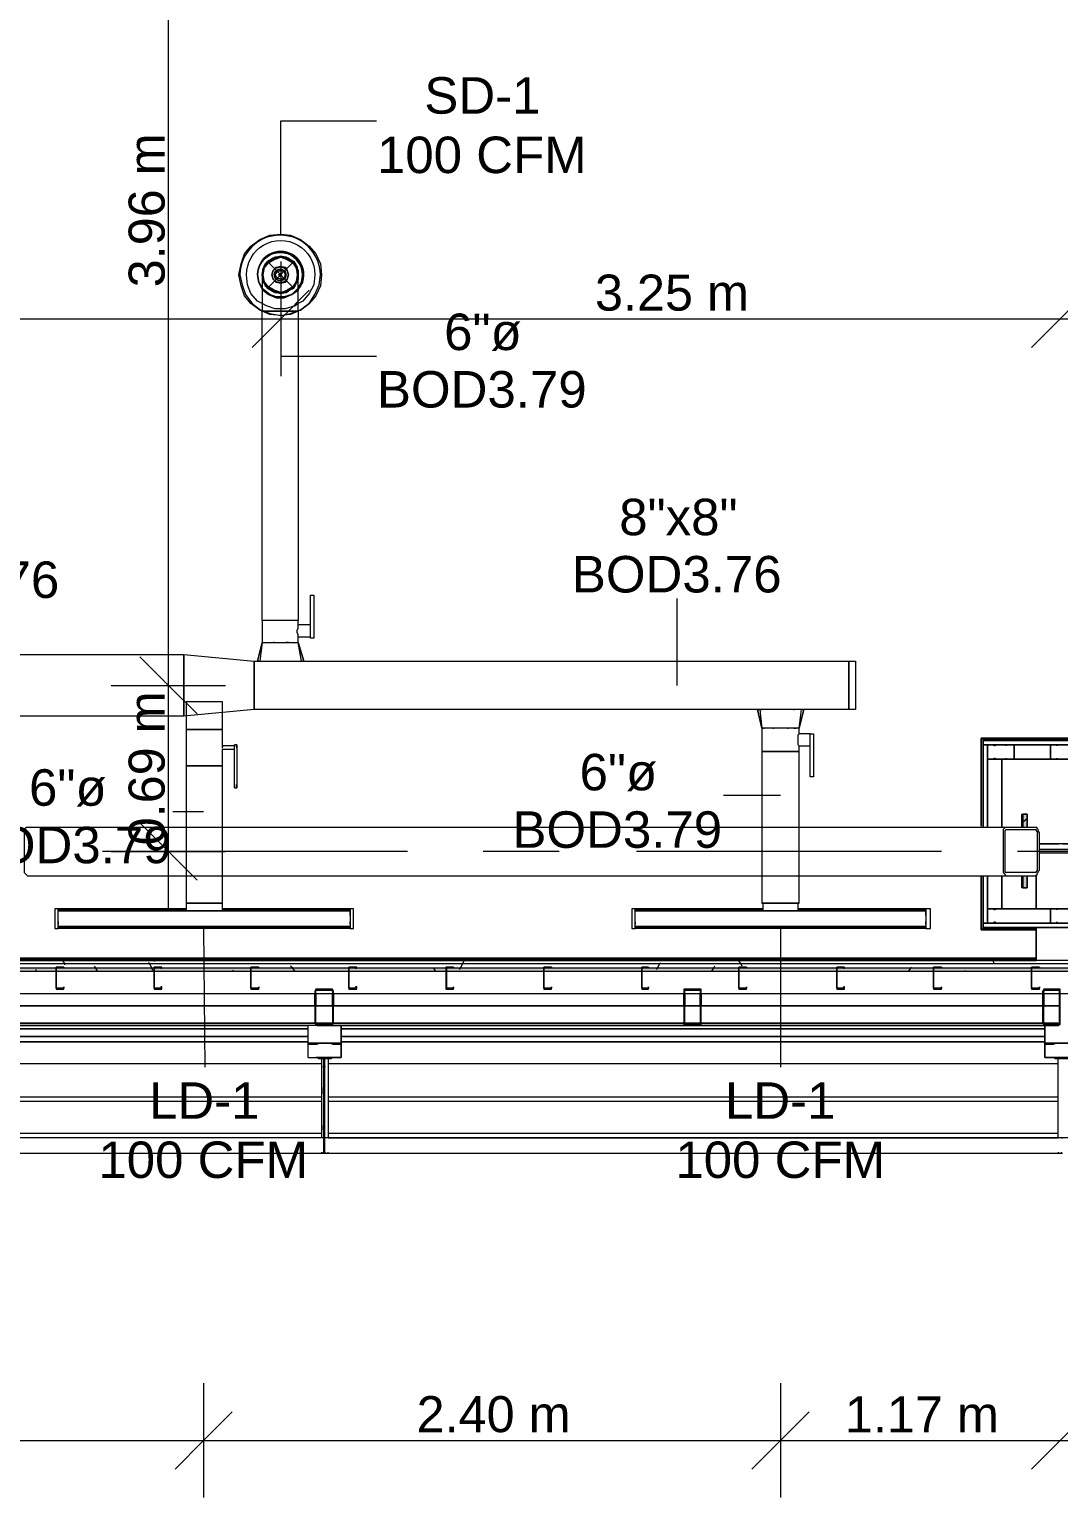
# Model space of a CAD drawing. Header units: metres. Extents: x -2 to 207, y -8 to 52.
# Drawn here: x 54.11 to 58.39, y 6.69 to 12.8 of the extents above; entities that cross this region are included whole.
import ezdxf

# ---------------------------------------------------------------- set-up
doc = ezdxf.new("R2010")
doc.units = ezdxf.units.M
doc.layers.add('HVAC - Ductos', color=5, linetype='Continuous', lineweight=0)
doc.layers.add('PDF_Text', color=7, linetype='Continuous', lineweight=0)
doc.layers.add('PDF_Geometry', color=7, linetype='Continuous', lineweight=0, true_color=0xaaaaaa)
doc.layers.add('PDF_Solid Fills', color=7, linetype='Continuous', lineweight=0, true_color=0xffffff)
doc.styles.add('PDF Helvetica', font='')
doc.styles.get('PDF Helvetica').set_extended_font_data('Helvetica')

msp = doc.modelspace()

# ---------------------------------------------------------------- hatches: boundary and pattern name
at = {"layer": 'PDF_Solid Fills', "lineweight": 0, "transparency": 33554559}
h = msp.add_hatch(color=256, dxfattribs=at)
h.paths.add_polyline_path([(58.2602, 9.4768), (58.2602, 9.5318), (58.2419, 9.5318), (58.2419, 9.4768)])
h.paths.add_polyline_path([(58.2602, 9.2752), (58.2419, 9.2752), (58.2419, 9.2248), (58.2602, 9.2248)])
h.paths.add_polyline_path([(58.5397, 9.2248), (58.558, 9.2248), (58.558, 9.5318), (58.5397, 9.5318), (58.5351, 9.3989), (58.526, 9.3897), (58.3106, 9.3851), (58.3106, 9.3714), (58.526, 9.3714), (58.5351, 9.3669), (58.5397, 9.3623)])
h = msp.add_hatch(color=256, dxfattribs=at)
h.paths.add_polyline_path([(14.0377, 8.8766), (14.0377, 8.8903), (12.4111, 8.8903), (12.4111, 8.8766)])
h.paths.add_polyline_path([(58.6863, 8.8766), (60.0699, 8.8766), (60.0699, 8.8903), (58.6863, 8.8903)])
h.paths.add_polyline_path([(58.6817, 8.8766), (58.6817, 8.8903), (55.8456, 8.8903), (55.8456, 8.8766)])
h.paths.add_polyline_path([(55.841, 8.8766), (55.841, 8.8903), (53.8159, 8.8903), (53.8159, 8.8766)])
h.paths.add_polyline_path([(53.8114, 8.8766), (53.8114, 8.8903), (53.005, 8.8903), (53.005, 8.8766)])
h.paths.add_polyline_path([(53.0004, 8.8766), (53.0004, 8.8903), (50.9753, 8.8903), (50.9753, 8.8766)])
h.paths.add_polyline_path([(50.9707, 8.8766), (50.9707, 8.8903), (48.9456, 8.8903), (48.9456, 8.8766)])
h.paths.add_polyline_path([(48.941, 8.8766), (48.941, 8.8903), (48.1347, 8.8903), (48.1347, 8.8766)])
h.paths.add_polyline_path([(48.1301, 8.8766), (48.1301, 8.8903), (46.105, 8.8903), (46.105, 8.8766)])
h.paths.add_polyline_path([(46.1004, 8.8766), (46.1004, 8.8903), (44.0753, 8.8903), (44.0753, 8.8766)])
h.paths.add_polyline_path([(44.0707, 8.8766), (44.0707, 8.8903), (43.2643, 8.8903), (43.2643, 8.8766)])
h.paths.add_polyline_path([(43.2598, 8.8766), (43.2598, 8.8903), (41.2346, 8.8903), (41.2346, 8.8766)])
h.paths.add_polyline_path([(41.2301, 8.8766), (41.2301, 8.8903), (38.394, 8.8903), (38.394, 8.8766)])
h.paths.add_polyline_path([(38.3894, 8.8766), (38.3894, 8.8903), (36.3643, 8.8903), (36.3643, 8.8766)])
h.paths.add_polyline_path([(36.3597, 8.8766), (36.3597, 8.8903), (33.5237, 8.8903), (33.5237, 8.8766)])
h.paths.add_polyline_path([(33.5191, 8.8766), (33.5191, 8.8903), (31.4939, 8.8903), (31.4939, 8.8766)])
h.paths.add_polyline_path([(31.4894, 8.8766), (31.4894, 8.8903), (30.683, 8.8903), (30.683, 8.8766)])
h.paths.add_polyline_path([(30.6784, 8.8766), (30.6784, 8.8903), (28.6533, 8.8903), (28.6533, 8.8766)])
h.paths.add_polyline_path([(28.6487, 8.8766), (28.6487, 8.8903), (26.6236, 8.8903), (26.6236, 8.8766)])
h.paths.add_polyline_path([(26.619, 8.8766), (26.619, 8.8903), (25.8127, 8.8903), (25.8127, 8.8766)])
h.paths.add_polyline_path([(25.8081, 8.8766), (25.8081, 8.8903), (23.783, 8.8903), (23.783, 8.8766)])
h.paths.add_polyline_path([(23.7784, 8.8766), (23.7784, 8.8903), (21.7532, 8.8903), (21.7532, 8.8766)])
h.paths.add_polyline_path([(21.7487, 8.8766), (21.7487, 8.8903), (20.9423, 8.8903), (20.9423, 8.8766)])
h.paths.add_polyline_path([(20.9377, 8.8766), (20.9377, 8.8903), (18.9126, 8.8903), (18.9126, 8.8766)])
h.paths.add_polyline_path([(18.908, 8.8766), (18.908, 8.8903), (16.072, 8.8903), (16.072, 8.8766)])
h.paths.add_polyline_path([(16.0674, 8.8766), (16.0674, 8.8903), (14.0423, 8.8903), (14.0423, 8.8766)])
h = msp.add_hatch(color=256, dxfattribs=at)
h.paths.add_polyline_path([(55.305, 8.6567), (55.3646, 8.6521), (55.3646, 8.6567)])
h.paths.add_polyline_path([(55.3004, 8.7941), (55.2958, 8.7941), (55.2958, 8.6613)])
h.paths.add_polyline_path([(55.305, 8.8033), (55.3737, 8.7987), (55.3737, 8.8033)])
h.paths.add_polyline_path([(55.3692, 8.6613), (55.3646, 8.6613), (55.3692, 8.6567)])
h.paths.add_polyline_path([(55.3737, 8.7941), (55.3692, 8.7941), (55.3692, 8.6613), (55.3737, 8.7935)])
h = msp.add_hatch(color=256, dxfattribs=at)
h.paths.add_polyline_path([(56.8995, 8.7941), (56.8995, 8.6567), (56.904, 8.7941)])
h.paths.add_polyline_path([(56.904, 8.7987), (56.904, 8.8033), (56.8995, 8.8033)])
h.paths.add_polyline_path([(56.8353, 8.7987), (56.8353, 8.8033), (56.8307, 8.8033)])
h.paths.add_polyline_path([(56.8353, 8.7941), (56.8307, 8.7941), (56.8307, 8.6567)])
h.paths.add_polyline_path([(56.8399, 8.6567), (56.8949, 8.6521), (56.8949, 8.6567)])
h.paths.add_polyline_path([(56.8949, 8.7987), (56.8949, 8.8033), (56.8399, 8.8033)])
h = msp.add_hatch(color=256, dxfattribs=at)
h.paths.add_polyline_path([(58.3289, 8.6659), (58.3289, 8.6567), (58.3335, 8.6659)])
h.paths.add_polyline_path([(58.3885, 8.6567), (58.3976, 8.6567), (58.3976, 8.8033), (58.3289, 8.8033), (58.3243, 8.7987), (58.3243, 8.6659), (58.3289, 8.6705), (58.3335, 8.7987), (58.3931, 8.7987), (58.3931, 8.6613), (58.3839, 8.6613), (58.3335, 8.6567), (58.3885, 8.6521)])

# ---------------------------------------------------------------- linework, layer by layer
at = {"layer": 'HVAC - Ductos', "lineweight": 0}
for points in [[(54.6865, 9.1378), (54.6865, 10.0678), (54.6865, 14.2647)], [(55.1538, 11.9463), (55.1538, 12.4182), (55.5524, 12.4182)], [(55.1813, 11.8456), (55.1859, 11.8456), (55.2088, 11.8318), (55.2226, 11.8089), (55.2226, 11.8043), (55.2271, 11.7768), (55.2226, 11.8043), (55.2042, 11.8318), (55.1813, 11.8456), (55.1538, 11.8547), (55.1218, 11.8456), (55.0988, 11.8318), (55.0806, 11.8043), (55.076, 11.7768), (55.0806, 11.8043), (55.0851, 11.8089), (55.0988, 11.8272), (55.1218, 11.841)], [(55.076, 11.7722), (55.076, 11.7768), (55.0806, 11.7952), (55.0851, 11.8134), (55.0988, 11.8272)], [(55.0806, 11.8043), (55.0806, 11.7952), (55.076, 11.7768), (55.076, 11.7676)], [(55.0851, 11.8089), (55.0806, 11.8043), (55.0851, 11.8089), (55.0851, 11.8134), (55.0988, 11.8318), (55.1126, 11.841), (55.1218, 11.8456), (55.1264, 11.8456), (55.1309, 11.8501), (55.1492, 11.8547)], [(55.1768, 11.7081), (55.1538, 11.7035), (55.1355, 11.7035), (55.1172, 11.7127), (55.0988, 11.7264), (55.0897, 11.7401), (55.0806, 11.7585), (55.0806, 11.7768), (55.0806, 11.7952), (55.0897, 11.8134), (55.0988, 11.8272), (55.1172, 11.841), (55.1355, 11.8501), (55.1538, 11.8501)], [(55.1538, 11.7035), (55.1813, 11.7127), (55.2042, 11.7264), (55.1904, 11.7127), (55.1722, 11.7035), (55.1538, 11.7035), (55.1264, 11.7127), (55.1034, 11.7264), (55.0851, 11.7493), (55.0806, 11.7768), (55.0851, 11.8043), (55.1034, 11.8272), (55.1264, 11.841), (55.1538, 11.8501), (55.1813, 11.841), (55.2042, 11.8272), (55.218, 11.8043), (55.2226, 11.7768), (55.218, 11.7493), (55.2042, 11.7264), (55.218, 11.7401), (55.2226, 11.7585), (55.2271, 11.7768), (55.2271, 11.7722)], [(55.0851, 11.7539), (55.0806, 11.7768), (55.0851, 11.7997)], [(55.0851, 11.8089), (55.0988, 11.8318), (55.1218, 11.8456), (55.1264, 11.8456), (55.1492, 11.8501)], [(55.0988, 11.8318), (55.1126, 11.841), (55.1309, 11.8501), (55.1492, 11.8547)], [(55.1218, 11.8456), (55.1264, 11.8456)], [(55.1538, 11.8547), (55.1722, 11.8501), (55.1904, 11.841), (55.1722, 11.8501), (55.1538, 11.8501), (55.1768, 11.8456), (55.1538, 11.8547), (55.1264, 11.8456)], [(55.1813, 11.8456), (55.1722, 11.8501), (55.1538, 11.8547)], [(55.1538, 11.8318), (55.1538, 11.5935), (55.1538, 11.3553)], [(55.1859, 11.8456), (55.1813, 11.8456), (55.1768, 11.8456), (55.1813, 11.8456), (55.1859, 11.8456), (55.1904, 11.841), (55.2042, 11.8318)], [(55.1813, 11.841), (55.2042, 11.8272), (55.218, 11.8089)], [(55.2088, 11.8318), (55.2042, 11.8318), (55.1904, 11.841), (55.2042, 11.8272), (55.218, 11.8134), (55.2271, 11.7952), (55.2271, 11.7768), (55.2226, 11.7952), (55.218, 11.8134), (55.2042, 11.8318)], [(55.2088, 11.8318), (55.218, 11.8134), (55.2226, 11.8089), (55.2226, 11.8043), (55.2271, 11.7952), (55.2271, 11.7768), (55.2271, 11.7676)], [(55.2226, 11.8089), (55.2226, 11.8043)], [(55.2226, 11.7997), (55.2271, 11.7768), (55.2226, 11.7539)], [(55.1218, 11.7127), (55.0988, 11.7264), (55.0851, 11.7447), (55.0806, 11.7493), (55.076, 11.7768), (55.0806, 11.7493), (55.0988, 11.7218), (55.1218, 11.7081), (55.1538, 11.699), (55.1722, 11.7035), (55.1904, 11.7127), (55.2088, 11.7218), (55.1813, 11.7081), (55.1538, 11.699), (55.1309, 11.7035), (55.1126, 11.7127), (55.0988, 11.7218), (55.1218, 11.7081), (55.1264, 11.7035)], [(55.076, 11.7768), (55.076, 11.7722), (55.076, 11.7539), (55.076, 11.7218), (55.076, 11.6852), (55.076, 11.6439), (55.076, 11.6256), (55.0806, 11.6256), (55.0851, 11.6256), (55.0988, 11.6256), (55.1126, 11.6256), (55.1309, 11.6256), (55.1538, 11.6256), (55.1722, 11.6256), (55.1904, 11.6256), (55.2042, 11.6256), (55.218, 11.6256), (55.2271, 11.6256), (55.2271, 11.6669), (55.2271, 11.7081), (55.2271, 11.7401), (55.2271, 11.763), (55.2271, 11.7768)], [(55.076, 11.7676), (55.0806, 11.7585), (55.0851, 11.7401), (55.0988, 11.7218), (55.0806, 11.7493)], [(55.2226, 11.7493), (55.2042, 11.7218), (55.1813, 11.7081), (55.1538, 11.699), (55.1218, 11.7081)], [(55.218, 11.7447), (55.2042, 11.7264), (55.1813, 11.7127)], [(55.2271, 11.7676), (55.2271, 11.7585), (55.218, 11.7401), (55.2088, 11.7218), (55.2226, 11.7493), (55.2226, 11.7447)], [(55.2271, 11.7768), (55.2226, 11.7493), (55.2271, 11.7768)], [(55.2729, 11.7127), (55.1538, 11.5935), (55.0347, 11.4744)], [(55.1492, 11.7035), (55.1264, 11.7081)], [(55.1859, 11.7081), (55.1813, 11.7081), (55.1768, 11.7035)], [(58.5168, 11.7127), (58.3977, 11.5935), (58.2785, 11.4744)], [(55.2271, 11.6577), (55.2134, 11.6485), (55.1722, 11.6347), (55.1309, 11.6347), (55.0943, 11.6485), (55.076, 11.6577)], [(55.076, 11.6302), (55.108, 11.6165), (55.1538, 11.6073), (55.195, 11.6165), (55.2317, 11.6302)], [(55.2271, 11.6256), (55.195, 11.6119), (55.1538, 11.6073), (55.108, 11.6119), (55.076, 11.6256)], [(55.2271, 11.6256), (55.218, 11.6256), (55.2042, 11.6256), (55.1904, 11.6256), (55.1722, 11.6256), (55.1538, 11.6256), (55.1309, 11.6256), (55.1126, 11.6256), (55.0988, 11.6256), (55.0851, 11.6256), (55.0806, 11.6256), (55.076, 11.6256)], [(51.0669, 11.5935), (55.1538, 11.5935), (58.6359, 11.5935)], [(55.1538, 11.4378), (55.5524, 11.4378)], [(56.8032, 10.0678), (56.8032, 10.4298)], [(55.2271, 10.2694), (55.2271, 10.274), (55.2271, 10.2786), (55.2226, 10.2878), (55.2226, 10.2969), (55.2271, 10.3061), (55.2271, 10.3107), (55.2271, 10.3153), (55.2271, 10.3199)], [(55.0576, 10.1686), (55.076, 10.2465), (55.0576, 10.1686)], [(55.076, 10.2465), (55.0668, 10.1686)], [(55.0988, 10.2465), (55.1034, 10.2465)], [(55.2042, 10.2465), (55.2088, 10.2465)], [(55.218, 10.2465), (55.2226, 10.2465)], [(55.2271, 10.1686), (55.2363, 10.1686), (55.2409, 10.1686), (55.2455, 10.1686), (55.2501, 10.1686), (55.2271, 10.2465), (55.2501, 10.1686), (55.2455, 10.1686)], [(55.2409, 10.1686), (55.2271, 10.2465)], [(54.5674, 10.187), (54.6865, 10.0678), (54.8057, 9.9487)], [(55.0622, 10.1686), (55.0576, 10.1686), (55.0622, 10.1686), (55.0668, 10.1686), (55.076, 10.1686)], [(55.0806, 10.1686), (55.0988, 10.1686), (55.1034, 10.1686), (55.108, 10.1686), (55.1172, 10.1686), (55.1309, 10.1686), (55.1355, 10.1686), (55.1401, 10.1686), (55.163, 10.1686), (55.1676, 10.1686), (55.1722, 10.1686), (55.1859, 10.1686), (55.195, 10.1686), (55.1996, 10.1686), (55.2088, 10.1686), (55.2226, 10.1686)], [(54.4482, 10.0678), (54.6865, 10.0678), (54.9247, 10.0678)], [(54.911, 9.9533), (54.911, 9.9991), (54.9064, 9.9991), (54.9019, 9.9991), (54.8881, 9.9991), (54.8743, 9.9991), (54.856, 9.9991), (54.8331, 9.9991), (54.8148, 9.9991), (54.7965, 9.9991), (54.7827, 9.9991), (54.769, 9.9991), (54.7598, 9.9991), (54.7598, 9.9395)], [(57.1835, 9.967), (57.1789, 9.967), (57.1606, 9.967), (57.1515, 9.967), (57.1469, 9.967), (57.1423, 9.967), (57.1377, 9.967), (57.1423, 9.967)], [(57.1377, 9.967), (57.156, 9.8891), (57.1377, 9.967)], [(57.1469, 9.967), (57.156, 9.8891)], [(57.1515, 9.967), (57.156, 9.967)], [(57.3256, 9.967), (57.3302, 9.967), (57.3118, 9.8891), (57.3072, 9.8891), (57.3026, 9.8891), (57.2981, 9.8891), (57.2889, 9.8891), (57.2706, 9.8891), (57.2522, 9.8891), (57.2339, 9.8891), (57.2155, 9.8891), (57.1973, 9.8891), (57.1789, 9.8891), (57.1698, 9.8891), (57.1652, 9.8891), (57.1606, 9.8891), (57.156, 9.8891), (57.156, 9.7929), (57.1606, 9.7929), (57.1698, 9.7929), (57.1789, 9.7929), (57.1973, 9.7929), (57.2155, 9.7929), (57.2339, 9.7929), (57.2522, 9.7929), (57.2706, 9.7929), (57.2889, 9.7929), (57.2981, 9.7929), (57.3072, 9.7929), (57.3118, 9.7929), (57.3072, 9.7929), (57.2981, 9.7929), (57.2889, 9.7929), (57.2706, 9.7929), (57.2522, 9.7929), (57.2339, 9.7929), (57.2155, 9.7929), (57.1973, 9.7929), (57.1789, 9.7929), (57.1698, 9.7929), (57.1606, 9.7929), (57.156, 9.7929), (57.156, 9.1606), (57.1606, 9.1606), (57.1698, 9.1606), (57.1789, 9.1606), (57.1973, 9.1606), (57.2155, 9.1606), (57.2339, 9.1606), (57.2522, 9.1606), (57.2706, 9.1606), (57.2889, 9.1606), (57.2981, 9.1606), (57.3072, 9.1606), (57.3118, 9.1606), (57.3118, 9.7929), (57.3118, 9.8158), (57.3576, 9.8158), (57.3576, 9.8204), (57.3576, 9.825), (57.3576, 9.8296), (57.3576, 9.8342), (57.3576, 9.8387), (57.3576, 9.8479), (57.3576, 9.8525), (57.3576, 9.8571), (57.3576, 9.8617), (57.3576, 9.8663), (57.3118, 9.8663), (57.3118, 9.8891), (57.321, 9.967)], [(57.2155, 9.967), (57.2019, 9.967), (57.1927, 9.967), (57.1881, 9.967)], [(57.2477, 9.967), (57.2247, 9.967), (57.2201, 9.967)], [(57.3118, 9.8891), (57.3302, 9.967), (57.3256, 9.967), (57.3164, 9.967), (57.3072, 9.967), (57.2889, 9.967), (57.2798, 9.967), (57.2752, 9.967), (57.266, 9.967), (57.2568, 9.967), (57.2522, 9.967)], [(57.2889, 9.967), (57.2935, 9.967)], [(54.7598, 9.9395), (54.7598, 9.8845), (54.769, 9.8845), (54.7827, 9.8845), (54.7965, 9.8845), (54.8148, 9.8845), (54.8331, 9.8845), (54.856, 9.8845), (54.8743, 9.8845), (54.8881, 9.8845), (54.9019, 9.8845), (54.9064, 9.8845), (54.911, 9.8845), (54.911, 9.9533)], [(54.9614, 9.6555), (54.9614, 9.8067), (54.9614, 9.8113), (54.9614, 9.8158), (54.9614, 9.8204), (54.9614, 9.8158), (54.9614, 9.8113), (54.9614, 9.8158), (54.911, 9.8158), (54.911, 9.8845), (54.9064, 9.8845), (54.9019, 9.8845), (54.8881, 9.8845), (54.8743, 9.8845), (54.856, 9.8845), (54.8331, 9.8845), (54.8148, 9.8845), (54.7965, 9.8845), (54.7827, 9.8845), (54.769, 9.8845), (54.7598, 9.8845), (54.7598, 9.7334), (54.769, 9.7334), (54.7827, 9.7334), (54.7965, 9.7334), (54.8148, 9.7334), (54.8331, 9.7334), (54.856, 9.7334), (54.8743, 9.7334), (54.8881, 9.7334), (54.9019, 9.7334), (54.9064, 9.7334), (54.911, 9.7334), (54.911, 9.8021), (54.9614, 9.8021)], [(57.3118, 9.8158), (57.3072, 9.8204), (57.3072, 9.8296), (57.3072, 9.8387), (57.3072, 9.8433), (57.3072, 9.8525), (57.3072, 9.8617), (57.3118, 9.8663)], [(54.911, 9.8067), (54.911, 9.8113), (54.911, 9.8158), (54.911, 9.8113)], [(54.9706, 9.8204), (54.9614, 9.8204)], [(54.9614, 9.8067), (54.9614, 9.8113), (54.9614, 9.8158)], [(54.9706, 9.8067), (54.9706, 9.8113), (54.9706, 9.8158), (54.9706, 9.8204), (54.9706, 9.8158), (54.9706, 9.8113), (54.9706, 9.8067), (54.9706, 9.6555)], [(54.9614, 9.6418), (54.9706, 9.6418)], [(57.2339, 9.6096), (56.9957, 9.6096)], [(54.8331, 9.5409), (54.7048, 9.5409)], [(54.5674, 9.4952), (54.6865, 9.376), (54.8057, 9.2569)], [(54.4482, 9.376), (54.6865, 9.376), (54.9247, 9.376)], [(54.2283, 9.1102), (54.2283, 9.1148), (54.2283, 9.1194), (54.2283, 9.1378), (54.2283, 9.1332), (54.7598, 9.1332)], [(54.7598, 9.1378), (54.2283, 9.1378)], [(54.2283, 9.1148), (54.2283, 9.1194), (54.2283, 9.124)], [(54.9064, 9.1606), (54.911, 9.1606)], [(55.4425, 9.1102), (55.4425, 9.1148), (55.4425, 9.1194), (55.4425, 9.1378), (55.4425, 9.1332), (54.911, 9.1332)], [(55.4425, 9.1378), (54.911, 9.1378)], [(55.4425, 9.124), (55.4425, 9.1194), (55.4425, 9.1148)], [(56.6291, 9.1102), (56.6291, 9.1148), (56.6291, 9.1194), (56.6291, 9.1378), (56.6291, 9.1332), (57.1606, 9.1332)], [(57.1606, 9.1378), (56.6291, 9.1378)], [(56.6291, 9.1148), (56.6291, 9.1194), (56.6291, 9.124)], [(57.3072, 9.1606), (57.3118, 9.1606)], [(57.8387, 9.1102), (57.8387, 9.1148), (57.8387, 9.1194), (57.8387, 9.1378), (57.8387, 9.1332), (57.3072, 9.1332)], [(57.8387, 9.1378), (57.3072, 9.1378)], [(57.8387, 9.124), (57.8387, 9.1194), (57.8387, 9.1148)], [(55.4425, 9.0736), (55.4425, 9.0782), (55.4425, 9.0828), (55.4425, 9.0782), (55.4425, 9.0598), (55.4425, 9.0553), (54.2283, 9.0553), (54.2283, 9.0598), (54.2283, 9.0782), (54.2283, 9.0828), (54.2283, 9.0782), (54.2283, 9.0736)], [(54.2283, 9.0598), (55.4425, 9.0598)], [(54.8331, 9.0553), (54.8377, 8.478)], [(57.8387, 9.0736), (57.8387, 9.0782), (57.8387, 9.0828), (57.8387, 9.0782), (57.8387, 9.0598), (57.8387, 9.0553), (56.6291, 9.0553), (56.6291, 9.0598), (56.6291, 9.0782), (56.6291, 9.0828), (56.6291, 9.0782), (56.6291, 9.0736)], [(56.6291, 9.0598), (57.8387, 9.0598)], [(57.2339, 9.0553), (57.2339, 8.478)]]:
    msp.add_lwpolyline(points, dxfattribs=at)
for points in [[(55.2271, 10.2694), (55.2775, 10.2694), (55.2775, 10.274), (55.2775, 10.2786), (55.2775, 10.2878), (55.2775, 10.2923), (55.2775, 10.3015), (55.2775, 10.3061), (55.2775, 10.3107), (55.2775, 10.3153), (55.2775, 10.3199), (55.2271, 10.3199), (55.2271, 10.3381), (55.218, 10.3381), (55.2042, 10.3381), (55.1904, 10.3381), (55.1722, 10.3381), (55.1538, 10.3381), (55.1309, 10.3381), (55.1126, 10.3381), (55.0988, 10.3381), (55.0851, 10.3381), (55.0806, 10.3381), (55.076, 10.3381), (55.076, 11.6256), (55.0668, 11.6302), (55.0301, 11.6577), (55.0026, 11.6898), (54.9889, 11.731), (54.9797, 11.7768), (54.9889, 11.8226), (55.0026, 11.8638), (55.0301, 11.8959), (55.0668, 11.9234), (55.108, 11.9418), (55.1538, 11.9463), (55.195, 11.9418), (55.2363, 11.9234), (55.2729, 11.8959), (55.3004, 11.8638), (55.3188, 11.8226), (55.3233, 11.7768), (55.3188, 11.731), (55.3004, 11.6898), (55.2729, 11.6577), (55.2363, 11.6302), (55.2271, 11.6256), (55.2271, 10.3381), (55.218, 10.3381), (55.2042, 10.3381), (55.1904, 10.3381), (55.1722, 10.3381), (55.1538, 10.3381), (55.1309, 10.3381), (55.1126, 10.3381), (55.0988, 10.3381), (55.0851, 10.3381), (55.0806, 10.3381), (55.076, 10.3381), (55.076, 10.2465), (55.0806, 10.2465), (55.0851, 10.2465), (55.0988, 10.2465), (55.1126, 10.2465), (55.1309, 10.2465), (55.1492, 10.2465), (55.1538, 10.2465), (55.1722, 10.2465), (55.1904, 10.2465), (55.2042, 10.2465), (55.218, 10.2465), (55.2226, 10.2465), (55.2271, 10.2465)], [(55.1218, 11.7952), (55.1172, 11.7768), (55.1218, 11.7952), (55.1355, 11.8089), (55.1538, 11.8134), (55.1722, 11.8089), (55.1813, 11.7952), (55.1859, 11.7768), (55.1813, 11.7952), (55.1676, 11.8043), (55.1538, 11.8089), (55.1355, 11.8043)], [(55.1309, 11.7906), (55.1264, 11.7768), (55.1309, 11.7906), (55.1446, 11.7997), (55.1584, 11.7997), (55.1722, 11.7906), (55.1768, 11.7768), (55.1722, 11.7906), (55.1584, 11.7997), (55.1446, 11.7997)], [(55.0576, 11.7768), (55.0622, 11.7447), (55.076, 11.7172), (55.0622, 11.7447)], [(55.1813, 11.7585), (55.1859, 11.7768), (55.1813, 11.7585), (55.1722, 11.7447), (55.1538, 11.7401), (55.1355, 11.7447), (55.1218, 11.7585), (55.1172, 11.7768), (55.1218, 11.7585), (55.1355, 11.7493), (55.1538, 11.7447), (55.1676, 11.7493)], [(55.1722, 11.763), (55.1768, 11.7768), (55.1722, 11.763), (55.1584, 11.7539), (55.1446, 11.7539), (55.1309, 11.763), (55.1264, 11.7768), (55.1309, 11.763), (55.1446, 11.7539), (55.1584, 11.7539)], [(55.1676, 11.763), (55.1538, 11.7585), (55.1401, 11.763), (55.1309, 11.7768), (55.1401, 11.7906), (55.1538, 11.7952), (55.1676, 11.7906), (55.1722, 11.7768)], [(55.1538, 11.7722), (55.1584, 11.7768), (55.1538, 11.7722), (55.1492, 11.7722), (55.1446, 11.7768), (55.1492, 11.7814), (55.1538, 11.7814), (55.1584, 11.7768), (55.1538, 11.7814), (55.1492, 11.7814), (55.1492, 11.7768), (55.1492, 11.7722)], [(55.0806, 11.7172), (55.108, 11.6944), (55.1355, 11.6852), (55.1676, 11.6852), (55.1996, 11.6944), (55.2226, 11.7172), (55.2271, 11.7218), (55.2226, 11.7172), (55.1996, 11.6944), (55.1676, 11.6852), (55.1355, 11.6852), (55.108, 11.6944), (55.0806, 11.7172), (55.076, 11.7218)], [(55.2271, 11.7127), (55.1996, 11.6944), (55.1676, 11.6806), (55.1355, 11.6806), (55.1034, 11.6944), (55.0806, 11.7127), (55.076, 11.7172), (55.0806, 11.7127), (55.1034, 11.6944), (55.1355, 11.6806), (55.1676, 11.6806), (55.1996, 11.6944), (55.2271, 11.7127), (55.2271, 11.7172)], [(55.2912, 10.2648), (55.2775, 10.2648), (55.2775, 10.4435), (55.2912, 10.4435)], [(55.1264, 10.2465), (55.1218, 10.2465)], [(55.1859, 10.2465), (55.1813, 10.2465), (55.1768, 10.2465), (55.1813, 10.2465)], [(53.6464, 10.1961), (54.7506, 10.1961), (54.7506, 9.9395), (53.6464, 9.9395)], [(55.0439, 9.967), (54.7506, 9.9395), (54.7506, 10.1961), (55.0439, 10.1686)], [(55.0439, 10.1686), (57.518, 10.1686), (57.518, 9.967), (55.0439, 9.967)], [(57.5455, 10.1686), (57.5455, 9.967), (57.518, 9.967), (57.518, 10.1686)], [(57.1606, 9.8891), (57.1652, 9.8891)], [(57.2019, 9.8891), (57.2064, 9.8891)], [(57.2614, 9.8891), (57.266, 9.8891)], [(57.2889, 9.8891), (57.2981, 9.8891)], [(57.3714, 9.6876), (57.3576, 9.6876), (57.3576, 9.8663), (57.3714, 9.8663)], [(54.911, 9.8158), (54.911, 9.8113)], [(54.7598, 9.1286), (54.7644, 9.1286), (54.769, 9.1286), (54.7827, 9.1286), (54.7965, 9.1286), (54.8148, 9.1286), (54.8331, 9.1286), (54.856, 9.1286), (54.8743, 9.1286), (54.8881, 9.1286), (54.9019, 9.1286), (54.9064, 9.1286), (54.911, 9.1286), (54.911, 9.1606), (54.9064, 9.1606), (54.9019, 9.1606), (54.8881, 9.1606), (54.8743, 9.1606), (54.856, 9.1606), (54.8331, 9.1606), (54.8148, 9.1606), (54.7965, 9.1606), (54.7827, 9.1606), (54.769, 9.1606), (54.7644, 9.1606), (54.7598, 9.1606), (54.769, 9.1606), (54.7827, 9.1606), (54.7965, 9.1606), (54.8148, 9.1606), (54.8331, 9.1606), (54.856, 9.1606), (54.8743, 9.1606), (54.8881, 9.1606), (54.9019, 9.1606), (54.9064, 9.1606), (54.911, 9.1606), (54.911, 9.7334), (54.9064, 9.7334), (54.9019, 9.7334), (54.8881, 9.7334), (54.8743, 9.7334), (54.856, 9.7334), (54.8331, 9.7334), (54.8148, 9.7334), (54.7965, 9.7334), (54.7827, 9.7334), (54.769, 9.7334), (54.7598, 9.7334), (54.7598, 9.1606)], [(54.9614, 9.6555), (54.9614, 9.6509), (54.9614, 9.6463), (54.9614, 9.6418), (54.9614, 9.6463), (54.9614, 9.6509)], [(54.9706, 9.6555), (54.9706, 9.6509), (54.9706, 9.6463), (54.9706, 9.6418), (54.9706, 9.6463), (54.9706, 9.6509)], [(54.2146, 9.0553), (54.2283, 9.0553), (54.2283, 9.1378), (54.2146, 9.1378)], [(54.2283, 9.1286), (55.4425, 9.1286), (54.2283, 9.1286), (55.4425, 9.1286), (55.4425, 9.0644), (54.2283, 9.0644)], [(55.4562, 9.0553), (55.4562, 9.1378), (55.4425, 9.1378), (55.4425, 9.0553)], [(56.6154, 9.0553), (56.6291, 9.0553), (56.6291, 9.1378), (56.6154, 9.1378)], [(56.6291, 9.1286), (57.8387, 9.1286), (56.6291, 9.1286), (57.8387, 9.1286), (57.8387, 9.0644), (56.6291, 9.0644)], [(57.1606, 9.1286), (57.1698, 9.1286), (57.1835, 9.1286), (57.1973, 9.1286), (57.2155, 9.1286), (57.2339, 9.1286), (57.2522, 9.1286), (57.2706, 9.1286), (57.2889, 9.1286), (57.2981, 9.1286), (57.3072, 9.1286), (57.3072, 9.1606), (57.2981, 9.1606), (57.2889, 9.1606), (57.2706, 9.1606), (57.2522, 9.1606), (57.2339, 9.1606), (57.2155, 9.1606), (57.1973, 9.1606), (57.1835, 9.1606), (57.1698, 9.1606), (57.1606, 9.1606)], [(57.857, 9.0553), (57.857, 9.1378), (57.8387, 9.1378), (57.8387, 9.0553)]]:
    msp.add_lwpolyline(points, close=True, dxfattribs=at)
for points in [[(55.2317, 11.6302), (55.2363, 11.6302), (55.2729, 11.6577), (55.2958, 11.6944), (55.3142, 11.7356), (55.3188, 11.7768, 0.986385), (54.9843, 11.7768), (54.9935, 11.7356), (55.0072, 11.6944), (55.0347, 11.6577), (55.0714, 11.6302), (55.076, 11.6302)], [(55.076, 11.6577), (55.0576, 11.6669), (55.0301, 11.699), (55.0163, 11.7356), (55.0118, 11.7768, -1.008384), (55.2958, 11.7768), (55.2912, 11.7356), (55.2729, 11.699), (55.2455, 11.6669), (55.2271, 11.6577)]]:
    msp.add_lwpolyline(points, format="xyb", dxfattribs=at)
msp.add_lwpolyline([(55.2271, 11.7172), (55.2455, 11.7447), (55.2501, 11.7768, 1.018071), (55.0576, 11.7768), (55.0622, 11.7447), (55.076, 11.7218, -1.368589), (55.2455, 11.7768), (55.2409, 11.7447), (55.2271, 11.7218, 1.368444), (55.0576, 11.7768, -1.434913)], format="xyb", close=True, dxfattribs=at)
at = {"layer": 'HVAC - Ductos', "color": 252, "lineweight": 0, "true_color": 0x939598}
for points in [[(54.8331, 7.163), (54.8331, 6.9248), (54.8331, 6.6865)], [(57.2339, 7.163), (57.2339, 6.9248), (57.2339, 6.6865)], [(54.9522, 7.0439), (54.8331, 6.9248), (54.714, 6.8056)], [(57.353, 7.0439), (57.2339, 6.9248), (57.1148, 6.8056)], [(58.5168, 7.0439), (58.3977, 6.9248), (58.2785, 6.8056)], [(7.582, 6.9248), (9.795, 6.9248), (12.4157, 6.9248), (13.6849, 6.9248), (15.9574, 6.9248), (18.152, 6.9248), (20.3376, 6.9248), (22.9307, 6.9248), (25.13, 6.9248), (27.2834, 6.9248), (29.4138, 6.9248), (32.0529, 6.9248), (34.2613, 6.9248), (36.4971, 6.9248), (38.7514, 6.9248), (40.8177, 6.9248), (43.0581, 6.9248), (45.6468, 6.9248), (47.8094, 6.9248), (50.3935, 6.9248), (52.6385, 6.9248), (54.8331, 6.9248), (57.2339, 6.9248), (58.6359, 6.9248)]]:
    msp.add_lwpolyline(points, dxfattribs=at)
at = {"layer": 'PDF_Geometry', "color": 8, "lineweight": 0, "true_color": 0x808080}
msp.add_lwpolyline([(55.2134, 11.8226), (55.1768, 11.8501), (55.1309, 11.8501), (55.0897, 11.8226), (55.076, 11.7768), (55.0897, 11.731), (55.1309, 11.7035), (55.1768, 11.7035), (55.2134, 11.731), (55.2271, 11.7768)], close=True, dxfattribs=at)
for points in [[(55.0988, 11.8318), (55.2088, 11.7218)], [(55.2088, 11.8318), (55.0988, 11.7218)]]:
    msp.add_lwpolyline(points, dxfattribs=at)
at = {"layer": 'PDF_Geometry', "lineweight": 0}
for points in [[(58.7321, 9.8479), (58.0678, 9.8479), (58.7275, 9.8479)], [(58.723, 9.8433), (58.077, 9.8433), (58.077, 9.4768), (58.077, 9.8387), (58.077, 9.8433), (58.0724, 9.8479), (58.0678, 9.8479), (58.0678, 9.4814), (58.0678, 9.8479), (58.0678, 9.4814), (58.0678, 9.8479), (58.0724, 9.8479), (58.077, 9.8433), (58.077, 9.8387), (58.7184, 9.8387)], [(58.7321, 9.8479), (58.0678, 9.8479), (58.0724, 9.8479), (58.077, 9.8433), (58.077, 9.8387), (58.723, 9.8387)], [(58.7184, 9.8387), (58.077, 9.8387), (58.077, 9.4768), (58.077, 9.8387), (58.077, 9.8433), (58.0724, 9.8479), (58.0678, 9.8479), (58.7275, 9.8479)], [(58.7184, 9.8387), (58.077, 9.8387), (58.077, 9.7609), (58.077, 9.4768), (58.077, 9.8387), (58.077, 9.4768), (58.077, 9.8387), (58.077, 9.4768), (58.077, 9.8433), (58.723, 9.8433)], [(58.7047, 9.8204), (58.0953, 9.8204), (58.077, 9.8204), (58.077, 9.4768), (58.077, 9.8387), (58.7184, 9.8387)], [(58.723, 9.8387), (58.077, 9.8387), (58.7184, 9.8387)], [(58.7184, 9.8387), (58.077, 9.8387), (58.077, 9.8204), (58.7184, 9.8204)], [(58.7184, 9.8387), (58.077, 9.8387), (58.7184, 9.8387)], [(58.0953, 9.4768), (58.0953, 9.8204)], [(58.0953, 9.8204), (58.0953, 9.7609)], [(58.0953, 9.7609), (58.0953, 9.4768)], [(58.1777, 9.4768), (54.1046, 9.4768), (54.1, 9.4768), (54.0954, 9.4768), (54.0908, 9.4722), (54.0863, 9.4676), (54.0863, 9.463), (54.0863, 9.4539), (54.0863, 9.2981), (54.0863, 9.2935), (54.0863, 9.2889), (54.0908, 9.2843), (54.0954, 9.2798), (54.1, 9.2752), (54.1046, 9.2752), (58.1777, 9.2752)], [(54.4024, 9.4768), (54.1916, 9.4768)], [(58.0724, 9.4768), (54.4024, 9.4768)], [(58.2373, 9.4768), (58.2373, 9.5318), (58.2602, 9.5318), (58.2602, 9.4768)], [(58.2602, 9.4768), (58.2602, 9.5318), (58.2419, 9.5318), (58.2419, 9.4768)], [(58.2419, 9.4997), (58.2602, 9.5134)], [(58.3106, 9.3714), (58.5168, 9.3714), (58.526, 9.3669), (58.5351, 9.3623), (58.5397, 9.3485), (58.5397, 9.2248), (58.558, 9.2248), (58.558, 9.5318), (58.5397, 9.5318), (58.5397, 9.4035), (58.5351, 9.3943), (58.526, 9.3851), (58.5168, 9.3851), (58.3106, 9.3851)], [(55.6808, 9.376), (54.4116, 9.376)], [(56.313, 9.376), (55.9969, 9.376)], [(57.9028, 9.376), (56.6337, 9.376)], [(58.5351, 9.376), (58.219, 9.376)], [(58.4206, 9.4081), (58.416, 9.4081), (58.4114, 9.4081), (58.4068, 9.4081), (58.4114, 9.4081), (58.416, 9.4081), (58.4206, 9.4081), (58.503, 9.4081), (58.3106, 9.4081), (58.3794, 9.4081), (58.3839, 9.4081), (58.3885, 9.4081), (58.3931, 9.4081), (58.3885, 9.4081), (58.3839, 9.4081), (58.3794, 9.4081)], [(54.1916, 9.2752), (54.4024, 9.2752)], [(54.4024, 9.2752), (58.0724, 9.2752)], [(58.077, 9.2752), (58.077, 9.0598), (58.077, 9.2752)], [(58.2602, 9.2752), (58.2602, 9.2248), (58.2373, 9.2248), (58.2373, 9.2752)], [(58.2419, 9.2752), (58.2419, 9.2248), (58.2602, 9.2248), (58.2602, 9.2752)], [(58.077, 9.0598), (58.7184, 9.0598), (58.077, 9.0598)], [(58.2969, 8.927), (49.303, 8.927)], [(60.07, 8.9224), (12.4111, 8.9224), (12.4111, 8.7849), (60.07, 8.7849)], [(60.07, 8.9087), (12.4111, 8.9087)], [(58.2969, 8.9224), (49.303, 8.9224)], [(49.303, 8.9224), (58.2969, 8.9224)], [(55.841, 8.8766), (55.4379, 8.8766), (55.0301, 8.8766), (54.6269, 8.8766), (54.2191, 8.8766), (53.8159, 8.8766), (53.4082, 8.8766), (53.005, 8.8766)], [(55.841, 8.8903), (55.4379, 8.8903), (55.0301, 8.8903), (54.6269, 8.8903), (54.2191, 8.8903), (53.8159, 8.8903)], [(58.6817, 8.8903), (58.2785, 8.8903), (57.8708, 8.8903), (57.4676, 8.8903), (57.0598, 8.8903), (56.6566, 8.8903), (56.2488, 8.8903), (55.8456, 8.8903)], [(58.6817, 8.8766), (58.2785, 8.8766), (57.8708, 8.8766), (57.4676, 8.8766), (57.0598, 8.8766), (56.6566, 8.8766), (56.2488, 8.8766), (55.8456, 8.8766)], [(55.2958, 8.7345), (55.2958, 8.7849)], [(55.3004, 8.7849), (55.3004, 8.7345)], [(55.3692, 8.7345), (55.3692, 8.7849)], [(55.3692, 8.7575), (55.3737, 8.7621)], [(55.3737, 8.7849), (55.3737, 8.7345)], [(56.8307, 8.7345), (56.8307, 8.7849)], [(56.8353, 8.7849), (56.8353, 8.7345)], [(56.8995, 8.7804), (56.904, 8.7849), (56.904, 8.7345)], [(56.8995, 8.7345), (56.8995, 8.7849)], [(58.3243, 8.7849), (58.3243, 8.7345)], [(58.3289, 8.7849), (58.3289, 8.7345)], [(55.2958, 8.6842), (55.3004, 8.6887)], [(56.8307, 8.7071), (56.8353, 8.7117)], [(58.3243, 8.6933), (58.3289, 8.7025)], [(55.3004, 8.6521), (55.2684, 8.6521)], [(55.2684, 8.5192), (55.2684, 8.5696), (55.2684, 8.5742), (55.2684, 8.5788), (55.2684, 8.6521)], [(55.3004, 8.6521), (55.2684, 8.6521)], [(55.2684, 8.5192), (55.2684, 8.5696), (55.2684, 8.5742), (55.2684, 8.5788), (55.2684, 8.6521)], [(56.8949, 8.6521), (56.8995, 8.6567)], [(55.3096, 8.5742), (55.3096, 8.5788)], [(55.3096, 8.5742), (55.3096, 8.5788)], [(55.3096, 8.5788), (55.3096, 8.5742)], [(55.3096, 8.5788), (55.3096, 8.5742)], [(55.3646, 8.5742), (55.3646, 8.5788)], [(55.3646, 8.5742), (55.3646, 8.5788)], [(55.3646, 8.5742), (55.3646, 8.5788)], [(55.3646, 8.5742), (55.3646, 8.5788)], [(56.8262, 8.5834), (56.904, 8.5834)], [(58.3748, 8.5742), (58.3748, 8.5788)], [(58.3748, 8.5788), (58.3748, 8.5742)], [(58.3748, 8.5788), (58.3748, 8.5742)], [(52.2673, 8.1207), (55.3371, 8.1207), (55.3371, 8.1252), (55.3371, 8.1298), (55.3371, 8.1389), (55.3371, 8.1527), (55.3371, 8.1664), (55.3371, 8.1847), (55.3371, 8.5146), (55.3325, 8.5146), (55.3233, 8.5146), (55.3233, 8.1847), (52.2811, 8.1847)], [(55.2684, 8.5192), (55.3096, 8.5192)], [(55.2684, 8.5192), (55.3096, 8.5192)], [(55.3096, 8.5192), (55.305, 8.5192), (55.3004, 8.5192)], [(55.3096, 8.5192), (55.305, 8.5192), (55.3004, 8.5192)], [(55.3096, 8.5192), (55.3096, 8.5146)], [(55.3096, 8.5192), (55.3096, 8.5146)], [(55.3188, 8.5146), (55.3096, 8.5146), (55.3188, 8.5146)], [(55.3233, 8.5146), (55.3096, 8.5146), (55.3646, 8.5146), (55.3555, 8.5146), (55.3646, 8.5146), (55.3509, 8.5146), (55.3509, 8.1847), (58.3885, 8.1847), (58.3885, 8.5146)], [(55.3188, 8.5146), (55.3096, 8.5146), (55.3188, 8.5146)], [(55.3325, 8.5146), (55.3325, 8.1847)], [(55.3371, 8.5146), (55.3509, 8.5146)], [(58.4298, 8.5146), (58.3748, 8.5146), (58.3748, 8.5192), (58.3748, 8.5146), (58.3885, 8.5146), (58.3977, 8.5146), (58.3885, 8.5146), (58.3748, 8.5146), (58.4298, 8.5146)], [(58.3839, 8.5146), (58.3748, 8.5146), (58.3839, 8.5146)], [(58.3839, 8.5146), (58.3748, 8.5146), (58.3839, 8.5146)], [(55.3233, 8.4918), (52.2811, 8.4918)], [(55.3325, 8.478), (55.3325, 8.4826)], [(55.3371, 8.4826), (55.3371, 8.478)], [(58.3885, 8.4918), (55.3509, 8.4918)], [(55.3325, 8.368), (55.3325, 8.3956)], [(52.2811, 8.3543), (55.3233, 8.3543)], [(55.3233, 8.3359), (52.2811, 8.3359)], [(55.3509, 8.3543), (58.3885, 8.3543)], [(58.3885, 8.3359), (55.3509, 8.3359)], [(52.2811, 8.2031), (55.3233, 8.2031)], [(55.3325, 8.2169), (55.3325, 8.2351)], [(55.3509, 8.2031), (58.3885, 8.2031)], [(60.07, 8.1847), (58.4022, 8.1847), (58.4068, 8.1847), (55.3325, 8.1847), (55.3371, 8.1847), (52.2673, 8.1847), (52.2719, 8.1847), (49.2022, 8.1847), (49.2068, 8.1847), (46.137, 8.1847), (46.1416, 8.1847), (43.0719, 8.1847), (43.0765, 8.1847), (40.0068, 8.1847), (40.0113, 8.1847), (36.9416, 8.1847), (36.9461, 8.1847), (33.8764, 8.1847), (33.881, 8.1847), (30.8113, 8.1847), (30.8159, 8.1847), (27.7461, 8.1847)], [(55.3371, 8.1847), (55.3325, 8.1847), (55.3325, 8.1664), (55.3325, 8.1527), (55.3325, 8.1389), (55.3325, 8.1298), (55.3325, 8.1252), (55.3325, 8.1207), (58.4068, 8.1207)], [(55.3233, 8.1252), (55.3233, 8.1207), (55.3325, 8.1207), (55.3325, 8.1252)], [(55.3371, 8.1252), (55.3371, 8.1207), (55.3509, 8.1207), (55.3509, 8.1252)], [(58.3885, 8.1252), (58.3885, 8.1207), (58.4022, 8.1207), (58.4022, 8.1252)]]:
    msp.add_lwpolyline(points, dxfattribs=at)
for points in [[(58.7047, 9.0598), (58.7184, 9.0598), (58.503, 9.0598), (58.7184, 9.0598), (58.6405, 9.0598), (58.077, 9.0598), (58.077, 9.2752), (58.077, 9.0782), (58.0953, 9.0782), (58.0953, 9.1378), (58.0953, 9.2752), (58.0953, 9.0782), (58.6405, 9.0782), (58.6405, 9.1378), (58.1549, 9.1378), (58.6405, 9.1378), (58.6405, 9.7609), (58.7047, 9.7609), (58.7047, 9.8204)], [(58.0953, 9.7609), (58.0953, 9.8204), (58.1273, 9.8204), (58.1273, 9.8158), (58.1228, 9.8158), (58.1228, 9.8204), (58.0953, 9.8204), (58.0953, 9.7609), (58.1228, 9.7609), (58.1228, 9.7655), (58.1273, 9.7655), (58.1273, 9.7609)], [(58.2007, 9.7609), (58.2053, 9.7609), (58.2053, 9.8204), (58.2007, 9.8204), (58.1731, 9.8204), (58.1731, 9.8158), (58.1731, 9.8204), (58.2007, 9.8204), (58.2053, 9.8204), (58.2053, 9.7609), (58.2007, 9.7609), (58.1731, 9.7609)], [(58.3564, 9.7609), (58.3564, 9.8204), (58.3839, 9.8204), (58.3839, 9.8158), (58.3839, 9.8204), (58.3564, 9.8204), (58.3564, 9.7609), (58.3839, 9.7609)], [(58.077, 9.0553), (58.077, 9.2752), (58.077, 9.0598), (58.077, 9.2752), (58.077, 9.0598), (58.7047, 9.0598), (58.7047, 9.0782), (58.7047, 9.7609), (58.6405, 9.7609), (58.6405, 9.1378), (58.6405, 9.0782), (58.7047, 9.0782), (58.077, 9.0782), (58.077, 9.0598), (58.2969, 9.0598), (58.077, 9.0598), (58.2969, 9.0598), (58.077, 9.0598), (58.077, 9.2752), (58.077, 9.0553), (58.2969, 9.0553)], [(58.1549, 9.7609), (58.0953, 9.7609), (58.1549, 9.7609), (58.6405, 9.7609), (58.1549, 9.7609), (58.1549, 9.4768)], [(58.1731, 9.7655), (58.1731, 9.7609)], [(58.3839, 9.7655), (58.3839, 9.7609)], [(58.1777, 9.4768), (58.1731, 9.4768), (58.1686, 9.4768), (58.164, 9.4722), (58.1594, 9.4676), (58.1594, 9.463), (58.1594, 9.4539), (58.1594, 9.2981), (58.1594, 9.2935), (58.1594, 9.2889), (58.164, 9.2843), (58.1686, 9.2798), (58.1731, 9.2752), (58.1777, 9.2752), (58.2923, 9.2752), (58.2969, 9.2752), (58.3015, 9.2798), (58.3015, 9.2843), (58.306, 9.2889), (58.306, 9.2935), (58.3106, 9.2981), (58.3106, 9.4539), (58.306, 9.463), (58.306, 9.4676), (58.3015, 9.4722), (58.3015, 9.4768), (58.2969, 9.4768), (58.2923, 9.4768)], [(58.1686, 9.2981), (58.1686, 9.4539), (58.1686, 9.4585), (58.1686, 9.463), (58.1731, 9.4676), (58.1777, 9.4676), (58.2923, 9.4676), (58.2969, 9.4676), (58.2969, 9.463), (58.3015, 9.4585), (58.3015, 9.4539), (58.3015, 9.2981), (58.2969, 9.2935), (58.2969, 9.2889), (58.2923, 9.2889), (58.1777, 9.2889), (58.1731, 9.2889), (58.1686, 9.2889), (58.1686, 9.2935)], [(58.2969, 9.0507), (58.0678, 9.0507), (58.0724, 9.0507), (58.077, 9.0553), (58.077, 9.0598), (58.2969, 9.0598), (58.077, 9.0598), (58.077, 9.0553), (58.0724, 9.0507), (58.0678, 9.0507), (58.2969, 9.0507), (58.0678, 9.0507), (58.0678, 9.2752), (58.0678, 9.0507), (58.0724, 9.0507), (58.077, 9.0553), (58.077, 9.0598), (58.077, 9.0553), (58.0724, 9.0507), (58.0678, 9.0507), (58.0678, 9.2752), (58.0678, 9.0507)], [(58.077, 9.2752), (58.077, 9.1378), (58.077, 9.0598)], [(58.0953, 9.1378), (58.1549, 9.1378), (58.1549, 9.2752), (58.1549, 9.1378)], [(58.2969, 9.1378), (58.2969, 9.2798)], [(58.0953, 9.0782), (58.0953, 9.1378), (58.1273, 9.1378), (58.1273, 9.1332), (58.1228, 9.1332), (58.1228, 9.1378), (58.0953, 9.1378), (58.0953, 9.0782), (58.1228, 9.0782), (58.1228, 9.0828), (58.1273, 9.0828), (58.1273, 9.0782)], [(58.3564, 9.0782), (58.3564, 9.1378), (58.3839, 9.1378), (58.3839, 9.1332), (58.3839, 9.1378), (58.3564, 9.1378), (58.3564, 9.0782), (58.3839, 9.0782)], [(58.2969, 8.9224), (58.2969, 9.0598)], [(58.3839, 9.0828), (58.3839, 9.0782)], [(49.303, 8.9316), (58.2969, 8.9316)], [(58.2969, 8.9224), (49.303, 8.9224)], [(54.2513, 8.8949), (54.2191, 8.8949), (54.2191, 8.8079), (54.2191, 8.8033), (54.2513, 8.8033), (54.2513, 8.8125), (54.2513, 8.8079), (54.2191, 8.8079), (54.2191, 8.8949), (54.2513, 8.8949), (54.2513, 8.8903)], [(54.659, 8.8949), (54.6269, 8.8949), (54.6269, 8.8079), (54.6269, 8.8033), (54.659, 8.8033), (54.659, 8.8125), (54.6544, 8.8125), (54.6544, 8.8079), (54.6269, 8.8079), (54.6269, 8.8949), (54.6544, 8.8949), (54.6544, 8.8903), (54.659, 8.8903)], [(55.0622, 8.8949), (55.0347, 8.8949), (55.0301, 8.8949), (55.0301, 8.8079), (55.0301, 8.8033), (55.0347, 8.8033), (55.0622, 8.8033), (55.0622, 8.8125), (55.0622, 8.8079), (55.0347, 8.8079), (55.0301, 8.8079), (55.0301, 8.8949), (55.0347, 8.8949), (55.0622, 8.8949), (55.0622, 8.8903)], [(55.4699, 8.8949), (55.4379, 8.8949), (55.4379, 8.8079), (55.4379, 8.8033), (55.4699, 8.8033), (55.4699, 8.8125), (55.4654, 8.8125), (55.4654, 8.8079), (55.4379, 8.8079), (55.4379, 8.8949), (55.4654, 8.8949), (55.4654, 8.8903), (55.4699, 8.8903)], [(55.8732, 8.8949), (55.8456, 8.8949), (55.841, 8.8949), (55.841, 8.8079), (55.841, 8.8033), (55.8456, 8.8033), (55.8732, 8.8033), (55.8732, 8.8125), (55.8732, 8.8079), (55.8456, 8.8079), (55.8456, 8.8949), (55.8732, 8.8949), (55.8732, 8.8903)], [(56.2809, 8.8949), (56.2488, 8.8949), (56.2488, 8.8079), (56.2488, 8.8033), (56.2809, 8.8033), (56.2809, 8.8125), (56.2809, 8.8079), (56.2488, 8.8079), (56.2488, 8.8949), (56.2809, 8.8949), (56.2809, 8.8903)], [(56.6841, 8.8949), (56.6566, 8.8949), (56.6566, 8.8079), (56.6566, 8.8033), (56.6841, 8.8033), (56.6841, 8.8125), (56.6841, 8.8079), (56.6566, 8.8079), (56.6566, 8.8949), (56.6841, 8.8949), (56.6841, 8.8903)], [(57.0919, 8.8949), (57.0644, 8.8949), (57.0598, 8.8949), (57.0598, 8.8079), (57.0598, 8.8033), (57.0644, 8.8033), (57.0919, 8.8033), (57.0919, 8.8125), (57.0919, 8.8079), (57.0644, 8.8079), (57.0598, 8.8079), (57.0598, 8.8949), (57.0644, 8.8949), (57.0919, 8.8949), (57.0919, 8.8903)], [(57.4996, 8.8949), (57.4676, 8.8949), (57.4676, 8.8079), (57.4676, 8.8033), (57.4996, 8.8033), (57.4996, 8.8125), (57.495, 8.8125), (57.495, 8.8079), (57.4676, 8.8079), (57.4676, 8.8949), (57.495, 8.8949), (57.495, 8.8903), (57.4996, 8.8903)], [(57.9028, 8.8949), (57.8754, 8.8949), (57.8708, 8.8949), (57.8708, 8.8079), (57.8708, 8.8033), (57.8754, 8.8033), (57.9028, 8.8033), (57.9028, 8.8125), (57.9028, 8.8079), (57.8754, 8.8079), (57.8708, 8.8079), (57.8708, 8.8949), (57.8754, 8.8949), (57.9028, 8.8949), (57.9028, 8.8903)], [(58.3106, 8.8949), (58.2785, 8.8949), (58.2785, 8.8079), (58.2785, 8.8033), (58.3106, 8.8033), (58.3106, 8.8125), (58.3106, 8.8079), (58.2785, 8.8079), (58.2785, 8.8949), (58.3106, 8.8949), (58.3106, 8.8903)], [(55.2958, 8.6613), (55.3004, 8.6567), (55.305, 8.6521), (55.3646, 8.6521), (55.3692, 8.6567), (55.3737, 8.6613), (55.3737, 8.7941), (55.3692, 8.8033), (55.3646, 8.8033), (55.305, 8.8033), (55.3004, 8.8033), (55.2958, 8.7941)], [(56.8307, 8.6613), (56.8307, 8.6567), (56.8399, 8.6521), (56.8949, 8.6521), (56.904, 8.6567), (56.904, 8.6613), (56.904, 8.7941), (56.904, 8.8033), (56.8949, 8.8033), (56.8399, 8.8033), (56.8307, 8.8033), (56.8307, 8.7941)], [(58.3885, 8.8033), (58.3335, 8.8033), (58.3289, 8.8033), (58.3243, 8.7941), (58.3243, 8.6659), (58.3289, 8.6567), (58.3335, 8.6521), (58.3885, 8.6521), (58.3977, 8.6567), (58.3977, 8.6659), (58.3977, 8.7941), (58.3977, 8.8033)], [(55.3646, 8.6567), (55.305, 8.6567), (55.3004, 8.6567), (55.3004, 8.6613), (55.3004, 8.7941), (55.3004, 8.7987), (55.305, 8.7987), (55.3646, 8.7987), (55.3692, 8.7941), (55.3692, 8.6613)], [(56.8949, 8.6567), (56.8399, 8.6567), (56.8353, 8.6567), (56.8353, 8.6613), (56.8353, 8.7941), (56.8353, 8.7987), (56.8399, 8.7987), (56.8949, 8.7987), (56.8995, 8.7987), (56.8995, 8.7941), (56.8995, 8.6613), (56.8995, 8.6567)], [(58.3289, 8.7941), (58.3335, 8.7987), (58.3885, 8.7987), (58.3931, 8.7987), (58.3931, 8.7941), (58.3931, 8.6659), (58.3931, 8.6613), (58.3885, 8.6567), (58.3335, 8.6567), (58.3335, 8.6613), (58.3289, 8.6659)], [(55.2958, 8.7345), (53.8756, 8.7345)], [(55.3325, 8.7345), (55.3692, 8.7345), (55.3325, 8.7345), (55.3004, 8.7345)], [(55.3737, 8.7345), (56.8307, 8.7345)], [(56.8353, 8.7345), (56.8674, 8.7345)], [(56.8674, 8.7345), (56.8995, 8.7345)], [(56.904, 8.7345), (58.3243, 8.7345)], [(58.3289, 8.7345), (58.3931, 8.7345)], [(55.2958, 8.6613), (53.8756, 8.6613), (53.8022, 8.6613), (53.8756, 8.6613)], [(55.2684, 8.6521), (53.8022, 8.6521)], [(55.2684, 8.6383), (53.8022, 8.6383)], [(55.3325, 8.6613), (55.3004, 8.6613)], [(55.4058, 8.5192), (55.3646, 8.5192), (55.3692, 8.5192), (55.3646, 8.5192), (55.3096, 8.5192), (55.305, 8.5192), (55.3004, 8.5192), (55.305, 8.5192), (55.3096, 8.5192), (55.3646, 8.5192), (55.3692, 8.5192), (55.3646, 8.5192), (55.4058, 8.5192), (55.4058, 8.5696), (55.4058, 8.5742), (55.4058, 8.5788), (55.4058, 8.6521), (55.3646, 8.6521), (55.4058, 8.6521), (55.4058, 8.5788), (55.4058, 8.5742), (55.4058, 8.5696)], [(56.8307, 8.6613), (55.3692, 8.6613), (55.3325, 8.6613), (55.3692, 8.6613)], [(56.8674, 8.6521), (55.4058, 8.6521)], [(56.8674, 8.6383), (55.4058, 8.6383)], [(56.8674, 8.6613), (56.8353, 8.6613)], [(56.8995, 8.6613), (56.8674, 8.6613)], [(58.3335, 8.6521), (56.8674, 8.6521)], [(58.3335, 8.6383), (56.8674, 8.6383)], [(58.3243, 8.6613), (56.904, 8.6613)], [(58.3885, 8.6613), (58.3335, 8.6613)], [(58.3748, 8.5192), (58.3335, 8.5192), (58.3335, 8.5696), (58.3335, 8.5742), (58.3335, 8.5788), (58.3335, 8.6521), (58.3335, 8.5788), (58.3335, 8.5742), (58.3335, 8.5696), (58.3335, 8.5192), (58.3748, 8.5192), (58.3702, 8.5192), (58.3748, 8.5192), (58.3748, 8.5146)], [(58.471, 8.5192), (58.4298, 8.5192), (58.4298, 8.5146), (58.4298, 8.5192), (58.4298, 8.5146), (58.4298, 8.5192), (58.4343, 8.5192), (58.4298, 8.5192), (58.3748, 8.5192), (58.3702, 8.5192), (58.3748, 8.5192), (58.4298, 8.5192), (58.4343, 8.5192), (58.4298, 8.5192), (58.471, 8.5192), (58.471, 8.5696), (58.471, 8.5742), (58.471, 8.5788), (58.471, 8.6521), (58.471, 8.5788), (58.471, 8.5742), (58.471, 8.5696)], [(53.8022, 8.5834), (55.2684, 8.5834), (53.8022, 8.5834), (52.3361, 8.5834)], [(55.2684, 8.6063), (53.8022, 8.6063)], [(55.2684, 8.5788), (55.4058, 8.5788)], [(55.305, 8.5742), (55.2684, 8.5742)], [(55.3096, 8.5788), (55.3096, 8.5742)], [(55.3096, 8.5742), (55.3096, 8.5788)], [(55.3646, 8.5788), (55.3646, 8.5742)], [(55.3646, 8.5788), (55.3646, 8.5742)], [(55.4058, 8.5742), (55.3692, 8.5742)], [(56.8674, 8.6063), (55.4058, 8.6063)], [(56.8674, 8.5834), (55.4058, 8.5834)], [(58.3335, 8.6063), (56.8674, 8.6063)], [(58.3335, 8.5834), (56.8674, 8.5834)], [(58.3335, 8.5788), (58.471, 8.5788)], [(58.3702, 8.5742), (58.3335, 8.5742)], [(58.3748, 8.5788), (58.3748, 8.5742)], [(58.3748, 8.5742), (58.3748, 8.5788)], [(55.3096, 8.5146), (55.3096, 8.5192)], [(55.3555, 8.5146), (55.3646, 8.5146), (55.3096, 8.5146), (55.3233, 8.5146), (55.3325, 8.5146), (55.3371, 8.5146), (55.3509, 8.5146), (55.3646, 8.5146)], [(55.3646, 8.5192), (55.3646, 8.5146)], [(55.3646, 8.5192), (55.3646, 8.5146)], [(55.3325, 8.4918), (55.3371, 8.4918)], [(55.3371, 8.3543), (55.3325, 8.3543)], [(55.3325, 8.3359), (55.3371, 8.3359)], [(55.3371, 8.2031), (55.3325, 8.2031)]]:
    msp.add_lwpolyline(points, close=True, dxfattribs=at)
at = {"layer": 'PDF_Geometry', "color": 254, "lineweight": 0, "true_color": 0xeaeaea}
for points in [[(54.1367, 8.8857), (54.1321, 8.8766)], [(54.2559, 8.9041), (54.2559, 8.9087), (54.2467, 8.9224)], [(54.3933, 8.8766), (54.3841, 8.8903), (54.3795, 8.8995)], [(54.6224, 8.8812), (54.6178, 8.8903), (54.6086, 8.9087), (54.604, 8.9132)], [(54.6269, 8.9224), (54.6269, 8.9178)], [(54.9568, 8.8812), (54.9522, 8.8766)], [(55.2134, 8.8766), (55.2042, 8.8903), (55.195, 8.8995)], [(55.7999, 8.8766), (55.7907, 8.8903)], [(55.9144, 8.9178), (55.9098, 8.9087), (55.9007, 8.8903), (55.8961, 8.8857)], [(56.7345, 8.9132), (56.73, 8.9087), (56.7208, 8.8903), (56.7162, 8.8857)], [(56.959, 8.8995), (56.9544, 8.8903), (56.9452, 8.8766)], [(57.0735, 8.8995), (57.069, 8.9087), (57.0598, 8.9224)], [(57.7791, 8.8949), (57.7745, 8.8903), (57.7653, 8.8766)], [(58.0036, 8.8812), (57.9991, 8.8766)], [(58.1228, 8.9087), (58.1182, 8.9224)]]:
    msp.add_lwpolyline(points, dxfattribs=at)
at = {"layer": 'PDF_Geometry', "color": 254, "lineweight": 0, "true_color": 0xd2d2d2}
msp.add_lwpolyline([(55.0347, 8.8033), (55.0393, 8.8079)], dxfattribs=at)

# ---------------------------------------------------------------- texts
at = {"layer": 'PDF_Text', "lineweight": 0, "attachment_point": 4, "style": 'PDF Helvetica'}
for s, insert, char_height in [('SD-1', (55.7514, 12.5226), 0.1519), ('100 CFM', (55.5543, 12.2752), 0.1519), ('3.25 m', (56.4615, 11.7018), 0.15002), ('6"ø', (55.8338, 11.5375), 0.1519), ('BOD3.79', (55.5543, 11.2993), 0.1519), ('8"x8"', (56.5623, 10.7678), 0.1519), ('BOD3.76', (53.3596, 10.5066), 0.1519), ('BOD3.76', (56.3653, 10.5295), 0.1519), ('6"ø', (56.3974, 9.7048), 0.1519), ('6"ø', (54.1065, 9.6406), 0.1519), ('BOD3.79', (56.1179, 9.4665), 0.1519), ('BOD3.79', (53.827, 9.4024), 0.1519), ('LD-1', (54.6059, 8.3394), 0.1519), ('LD-1', (57.0022, 8.3394), 0.1519), ('100 CFM', (54.3951, 8.092), 0.1519), ('100 CFM', (56.796, 8.092), 0.1519)]:
    msp.add_mtext(s, dxfattribs=dict(at, insert=insert, char_height=char_height))
at = {"layer": 'PDF_Text', "lineweight": 0, "char_height": 0.15002, "attachment_point": 4, "rotation": 90, "style": 'PDF Helvetica'}
for s, insert in [('3.96 m', (54.597, 11.725)), ('0.69 m', (54.597, 9.402))]:
    msp.add_mtext(s, dxfattribs=dict(at, insert=insert))
at = {"layer": 'PDF_Text', "color": 252, "lineweight": 0, "true_color": 0x939598, "char_height": 0.15002, "attachment_point": 4, "style": 'PDF Helvetica'}
for s, insert in [('2.40 m', (55.7193, 7.0329)), ('1.17 m', (57.5016, 7.0329))]:
    msp.add_mtext(s, dxfattribs=dict(at, insert=insert))

doc.saveas('drawing.dxf')
